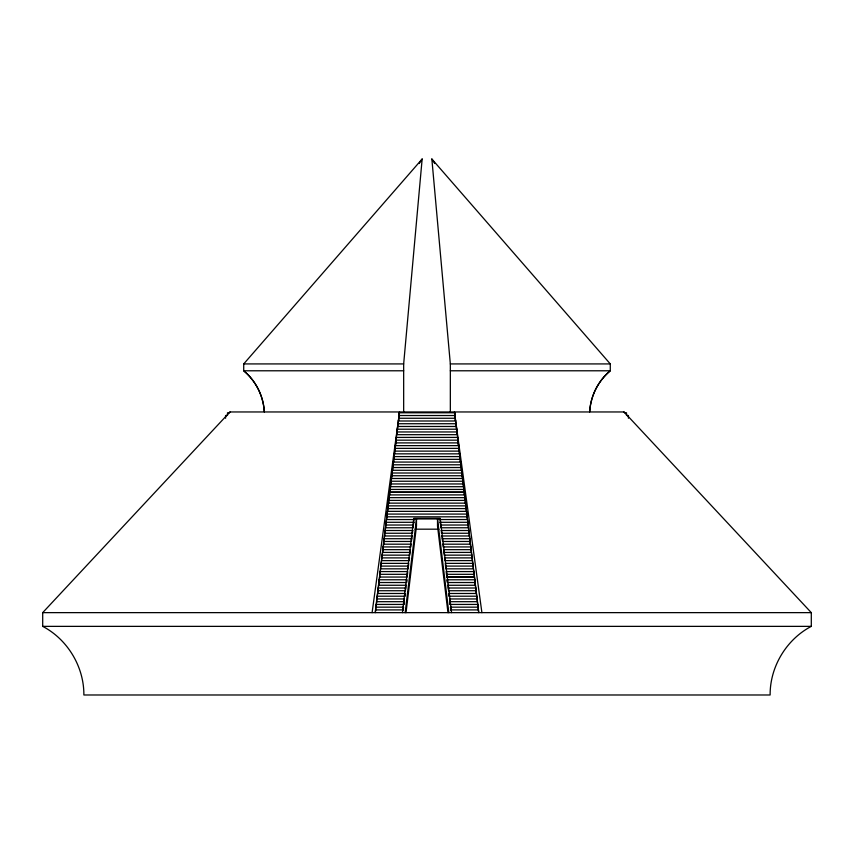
<?xml version="1.0" encoding="UTF-8"?>
<svg xmlns="http://www.w3.org/2000/svg" width="854" height="854" viewBox="0 0 854 854"><rect width="100%" height="100%" fill="white"/><g stroke="black" fill="none" stroke-linecap="round" stroke-linejoin="round"><path stroke-width="1.28" d="M225.595 418.257L225.595 415.524L226.673 415.524M227.495 415.535L227.506 412.781L229.427 412.781L229.993 411.959L624.007 411.959L811.3 612.638L811.3 626.366C786.353 639.443 769.924 666.825 770.127 694.985L83.873 694.985C84.076 666.825 67.647 639.443 42.7 626.366L42.7 612.638L229.993 411.959M375.963 607.162L376.155 604.429L403.878 604.429L404.348 599.86M375.493 609.905L403.216 609.905L403.408 607.162M376.294 604.429L376.827 598.953L404.54 598.953M376.956 598.953L377.489 593.477L405.202 593.477L404.871 596.209L377.158 596.209M377.617 593.477L377.82 590.733L405.533 590.733M377.948 590.733L378.151 588L405.863 588L406.066 585.257M378.279 588L378.813 582.524L406.525 582.524L406.856 579.781L379.144 579.781L378.941 582.524M379.272 579.781L379.475 577.048L407.187 577.048M379.603 577.048L379.806 574.315L407.518 574.315L407.721 571.572L380.137 571.572L379.934 574.315M380.927 566.095L381.13 563.362L408.842 563.373M381.589 560.63L409.173 560.63L409.504 557.897L381.791 557.886L381.13 563.362M409.835 555.153L382.122 555.143L381.791 557.886M382.122 555.143L382.453 552.41L410.166 552.41L410.368 549.666M382.581 552.41L383.115 546.934L410.827 546.934L411.03 544.19M383.243 546.934L383.777 541.457L411.489 541.457M383.905 541.457L384.108 538.725L411.82 538.725L412.023 535.981M384.236 538.725L384.439 535.981L412.151 535.992M385.229 530.505L385.421 527.772L413.144 527.772M385.56 527.772L385.762 525.029L413.475 525.029M385.891 525.029L386.414 519.552L414.403 519.552M386.883 516.819L387.075 514.076L466.924 514.076L467.117 516.819M387.214 514.076L387.737 508.6L466.263 508.6L466.786 514.076M387.876 508.6L388.068 505.867L465.932 505.867L466.124 508.6M388.869 500.391L389.061 497.658L464.939 497.658L465.131 500.391M390.193 489.438L390.385 486.705L463.615 486.705L464.469 494.914M463.615 486.705L463.284 483.962L390.716 483.962L390.385 486.705M463.284 483.962L462.953 481.229L391.047 481.229L390.716 483.962M391.847 475.753L392.039 473.009L461.961 473.009L462.153 475.753M392.178 473.009L392.701 467.544L461.299 467.544L461.822 473.009M392.84 467.544L393.032 464.8L460.968 464.8L461.16 467.544M393.171 464.8L393.363 462.067L460.637 462.067L460.829 464.8M393.491 462.067L394.025 456.591L459.975 456.591L460.509 462.067M394.153 456.591L394.356 453.848L459.644 453.848L459.847 456.591M394.484 453.848L394.687 451.115L459.313 451.115L459.516 453.848M394.815 451.115L395.349 445.639L458.651 445.639L459.185 451.115M395.477 445.639L395.68 442.895L458.32 442.895L458.651 445.639M395.808 442.895L396.01 440.162L457.99 440.162L458.192 442.895M396.139 440.162L396.672 434.686L457.328 434.686L457.861 440.162M397.131 431.953L397.665 426.477L456.335 426.477L456.869 431.953M398.124 423.733L398.327 421.001L455.673 421.001L455.876 423.733M403.878 604.429L404.081 601.686M404.871 596.209L405.074 593.477M405.597 589.826L405.735 588M406.525 582.524L406.728 579.781M407.251 576.14L407.39 574.315M408.639 564.27L408.511 566.095L380.799 566.095L380.265 571.572M409.899 554.235L410.037 552.41M411.553 540.55L411.692 538.725M412.674 530.505L412.482 533.248L384.77 533.248M413.208 526.854L413.667 522.296M389.2 497.658L389.392 494.914L464.608 494.914L464.8 497.658M389.531 494.914L389.723 492.182L464.277 492.182M389.723 492.182L390.054 489.438L463.946 489.438M481.902 612.638L454.445 411.959L455.545 421.001L455.011 415.524L398.989 415.524L398.455 421.001L399.555 411.959L372.098 612.638M408.244 567.931L408.383 566.095M403.664 411.959L403.664 363.921L422.143 159.015L243.721 363.921L243.721 370.785A57.709 57.709 0 0 1 264.313 411.959C263.502 396.171 255.88 380.905 243.721 370.785L403.664 370.785M380.489 569.757L375.301 612.638L375.824 607.162L403.547 607.162L403.216 609.905M382.133 556.071L380.468 568.839L408.18 568.849M382.25 555.153L386.435 520.47M388.09 506.774L386.552 519.552L386.745 516.819L467.255 516.819L467.448 519.552L465.91 506.774M396.363 438.337L388.207 505.867L388.73 500.391L465.27 500.391L465.793 505.867L457.637 438.337M402.415 612.638L413.806 518.357L440.194 518.357L451.585 612.638M405.17 612.638L416.485 518.954L416.485 526.032L406.024 612.638M419.293 163.488L422.143 159.015M455.011 415.524L454.68 412.781L399.32 412.781L398.989 415.524M475.721 588L474.856 579.781L447.144 579.791L447.475 582.524L475.187 582.524M460.178 459.335L393.822 459.335M462.494 478.496L391.506 478.496M462.953 481.229L462.292 475.753L391.708 475.753L391.047 481.229M443.632 549.666L444.101 554.235M467.565 520.47L471.75 555.143L470.885 546.934L443.173 546.934L442.97 544.19M473.735 571.582L446.151 571.582L446.749 576.14M446.482 574.315L474.194 574.315L474.856 579.781M474.194 574.315L473.532 568.839L445.82 568.839M447.144 579.791L447.475 582.524M627.327 415.524L628.405 415.524L628.405 418.257M243.721 363.921L403.664 363.921M610.279 363.921L431.857 159.015L450.336 363.921L610.279 363.921L610.279 370.785A57.709 57.709 0 0 0 589.687 411.959C590.498 396.171 598.12 380.905 610.279 370.785L450.336 370.785M398.658 418.257L455.342 418.257M397.334 429.21L456.666 429.21M396.341 437.419L457.659 437.419M395.018 448.371L458.982 448.371M392.37 470.276L461.63 470.276M389.851 492.192L464.149 492.192M388.399 503.134L465.601 503.134M387.406 511.343L466.594 511.343M439.596 519.552L467.586 519.552L468.109 525.029M386.083 522.296L413.806 522.296M440.194 522.296L467.917 522.296M440.856 527.772L468.579 527.772L468.771 530.505M415.087 529.181L438.913 529.181M412.813 530.505L385.09 530.505L384.439 535.981M441.187 530.505L468.91 530.505L469.433 535.981M469.241 533.248L441.518 533.248L441.326 530.505M441.849 535.981L469.572 535.981L469.764 538.725M442.511 541.457L470.223 541.457M383.446 544.19L411.158 544.19M442.842 544.19L470.554 544.19L470.757 546.934M382.784 549.666L410.496 549.666M443.504 549.666L471.216 549.666M443.834 552.421L471.547 552.41M444.165 555.143L471.878 555.143L472.081 557.886M444.496 557.886L472.209 557.886L472.411 560.619M445.158 563.362L472.87 563.362M445.489 566.095L473.201 566.095L473.404 568.839L471.856 556.061M446.941 577.048L474.525 577.048M446.813 577.058L474.397 577.058M378.482 585.257L406.194 585.257M447.806 585.278L475.518 585.257M448.467 590.733L476.18 590.733M476.713 596.209L476.511 593.477L448.798 593.477L449.129 596.209L476.842 596.209L477.375 601.686M449.46 598.953L477.172 598.953M376.497 601.686L404.209 601.686M449.652 599.86L449.791 601.686L477.503 601.686L477.706 604.429M449.791 601.686L450.122 604.429L477.834 604.429L478.368 609.905M478.165 607.162L450.453 607.162L450.784 609.905L478.496 609.905L478.699 612.638L473.511 569.746M42.7 612.638L811.3 612.638M42.7 626.366L811.3 626.366M624.007 411.959L624.573 412.781L626.494 412.781L626.505 415.535M431.857 159.015L434.707 163.488M448.83 612.638L437.515 518.954L437.515 526.032L447.976 612.638M476.383 593.477L475.849 588L448.136 588L447.934 585.257M473.073 566.095L472.54 560.619L444.827 560.619L444.624 557.886M470.426 544.19L469.903 538.725L442.18 538.725L441.988 535.981M468.44 527.772L468.248 525.029L440.525 525.029L440.333 522.296M458.32 442.895L458.523 445.639M450.581 607.162L450.784 609.905M449.919 601.686L450.122 604.429M448.926 593.477L449.129 596.209M448.265 588L448.403 589.826M445.361 564.27L445.756 567.921M442.308 538.725L442.447 540.55M440.664 525.029L440.792 526.854M450.336 363.921L450.336 411.959M440.237 522.883L440.237 518.954L413.763 518.954L413.763 522.883M397.003 431.953L396.8 434.686L397.996 423.733L456.004 423.733L457.2 434.686L456.997 431.953L397.003 431.953"/></g></svg>
